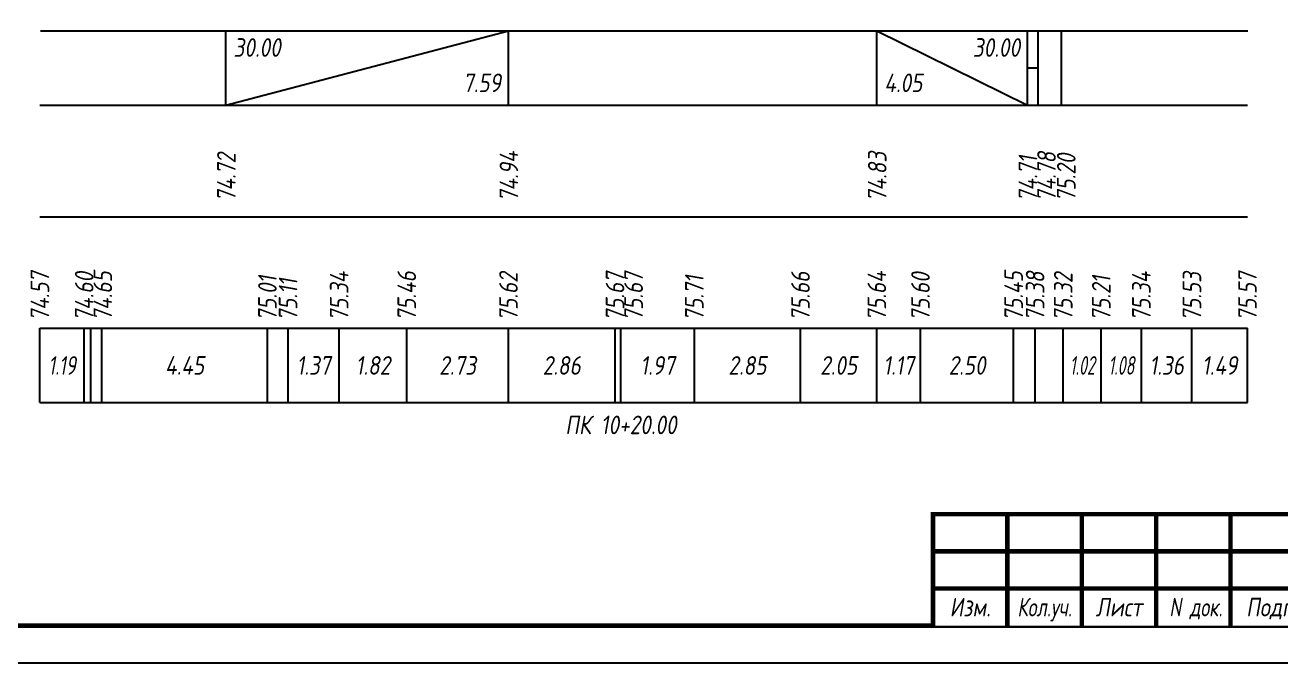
# Model space of a CAD drawing. Extents: x -717 to 1451, y -133302 to 233.
# Drawn here: x 78 to 246.7, y -16028.4 to -15942.7 of the extents above; entities that cross this region are included whole.
import ezdxf
from ezdxf.enums import TextEntityAlignment as Align

# ---------------------------------------------------------------- set-up
doc = ezdxf.new("R2010")
doc.units = 0
for name, color, linetype in [('Зарамочное оформление', 7, 'Continuous'), ('Код_510', 7, 'Continuous'), ('Код_516', 1, 'Continuous'), ('Подписи поперечников', 7, 'Continuous'), ('Таблица', 7, 'Continuous')]:
    doc.layers.add(name, color=color, linetype=linetype)
doc.styles.add('М', font='romand.shx', dxfattribs={"width": 0.8, "oblique": 10, "height": 2.5})

# ---------------------------------------------------------------- blocks, each defined once
blk = doc.blocks.new('Штамп')
at = {"linetype": 'Continuous'}
blk.add_wipeout([(199.95, -411.25), (384.95, -411.25), (384.95, -426.25), (199.95, -426.25)], dxfattribs=at).dxf.layer = 'Зарамочное оформление'
at = {"layer": 'Зарамочное оформление', "linetype": 'Continuous', "lineweight": -3, "const_width": 0.6, "flags": 128}
for points in [[(199.95, -426.25), (199.95, -411.25), (384.95, -411.25)], [(209.95, -411.25), (209.95, -426.25)], [(219.95, -411.25), (219.95, -426.25)], [(229.95, -411.25), (229.95, -426.25)], [(239.95, -411.25), (239.95, -426.25)], [(199.95, -416.25), (264.95, -416.25)], [(199.95, -421.25), (264.95, -421.25)]]:
    blk.add_lwpolyline(points, dxfattribs=at)
at = {"layer": 'Зарамочное оформление', "linetype": 'Continuous', "style": 'М', "oblique": 10}
for s, width, p in [('Изм.', 0.8, (204.95, -423.75)), ('Кол.уч.', 0.7, (214.95, -423.75)), ('Лист', 0.8, (224.95, -423.75)), ('N док.', 0.7, (235.28, -423.75)), ('Подпись', 0.8, (247.45, -423.75))]:
    blk.add_text(s, height=2.5, dxfattribs=dict(at, width=width)).set_placement(p, align=Align.MIDDLE_CENTER)
blk = doc.blocks.new('шифр')
blk.add_blockref('Штамп', (0, -15657))

msp = doc.modelspace()

# ---------------------------------------------------------------- linework, layer by layer
at = {"flags": 128}
msp.add_lwpolyline([(-30.054, -16028.421), (389.946, -16028.421), (389.946, -15731.421), (-30.054, -15731.421)], close=True, dxfattribs=at)
at = {"const_width": 0.6, "flags": 128}
msp.add_lwpolyline([(-10.054, -16023.421), (384.946, -16023.421), (384.946, -15736.421), (-10.054, -15736.421)], close=True, dxfattribs=at)
at = {"layer": 'Код_510'}
for p, q in [((79.946, -15993.421), (79.946, -15983.421)), ((85.893, -15993.421), (85.893, -15983.421)), ((86.771, -15993.421), (86.771, -15983.421)), ((88.263, -15993.421), (88.263, -15983.421)), ((110.519, -15993.421), (110.519, -15983.421)), ((113.289, -15993.421), (113.289, -15983.421)), ((120.154, -15993.421), (120.154, -15983.421)), ((129.241, -15993.421), (129.241, -15983.421)), ((142.909, -15993.421), (142.909, -15983.421)), ((157.229, -15993.421), (157.229, -15983.421)), ((158.024, -15993.421), (158.024, -15983.421)), ((167.887, -15993.421), (167.887, -15983.421)), ((182.155, -15993.421), (182.155, -15983.421)), ((192.413, -15993.421), (192.413, -15983.421)), ((198.281, -15993.421), (198.281, -15983.421)), ((210.797, -15993.421), (210.797, -15983.421)), ((213.683, -15993.421), (213.683, -15983.421)), ((217.462, -15993.421), (217.462, -15983.421)), ((222.572, -15993.421), (222.572, -15983.421)), ((227.962, -15993.421), (227.962, -15983.421)), ((234.761, -15993.421), (234.761, -15983.421)), ((242.22, -15993.421), (242.22, -15983.421))]:
    msp.add_line(p, q, dxfattribs=at)
at = {"layer": 'Код_516'}
for p, q in [((104.946, -15953.421), (104.946, -15943.421)), ((104.946, -15953.421), (142.909, -15943.421)), ((142.909, -15953.421), (142.909, -15943.421)), ((192.413, -15953.421), (192.413, -15943.421)), ((192.413, -15943.421), (212.665, -15953.421)), ((212.665, -15953.421), (212.665, -15943.421)), ((212.665, -15953.421), (212.665, -15943.421)), ((214.109, -15953.421), (214.109, -15943.421)), ((217.22, -15953.421), (217.22, -15943.421)), ((212.665, -15948.421), (214.109, -15948.421))]:
    msp.add_line(p, q, dxfattribs=at)
at = {"layer": 'Таблица'}
for p, q in [((80, -15943.421), (242.274, -15943.421)), ((79.946, -15953.421), (242.22, -15953.421)), ((79.946, -15968.421), (242.22, -15968.421)), ((79.946, -15983.421), (242.22, -15983.421)), ((79.946, -15993.421), (242.22, -15993.421))]:
    msp.add_line(p, q, dxfattribs=at)

# ---------------------------------------------------------------- texts
at = {"layer": 'Код_510', "style": 'М', "oblique": 10, "width": 0.8}
for s, p in [('74.57', (79.946, -15982.421)), ('74.60', (85.893, -15982.421)), ('74.65', (88.393, -15982.421)), ('75.34', (120.154, -15982.421)), ('75.46', (129.241, -15982.421)), ('75.62', (142.909, -15982.421)), ('75.67', (157.229, -15982.421)), ('75.67', (159.729, -15982.421)), ('75.66', (182.155, -15982.421)), ('75.64', (192.413, -15982.421)), ('75.60', (198.281, -15982.421)), ('75.45', (210.797, -15982.421)), ('75.38', (213.683, -15982.421)), ('75.32', (217.462, -15982.421)), ('75.34', (227.962, -15982.421)), ('75.53', (234.761, -15982.421)), ('75.57', (242.22, -15982.421)), ('75.01', (110.519, -15982.421)), ('75.11', (113.289, -15982.421)), ('75.71', (167.887, -15982.421)), ('75.21', (222.572, -15982.421))]:
    msp.add_text(s, height=2.5, rotation=90, dxfattribs=at).set_placement(p, align=Align.MIDDLE_LEFT)
at = {"layer": 'Код_510', "style": 'М', "oblique": 10}
for s, width, p in [('1.19', 0.7, (82.92, -15988.421)), ('4.45', 0.8, (99.391, -15988.421)), ('1.37', 0.8, (116.722, -15988.421)), ('1.82', 0.8, (124.698, -15988.421)), ('2.73', 0.8, (136.075, -15988.421)), ('2.86', 0.8, (150.069, -15988.421)), ('1.97', 0.8, (162.955, -15988.421)), ('2.85', 0.8, (175.021, -15988.421)), ('2.05', 0.8, (187.284, -15988.421)), ('1.17', 0.8, (195.347, -15988.421)), ('2.50', 0.8, (204.539, -15988.421)), ('1.02', 0.6, (220.017, -15988.421)), ('1.08', 0.6, (225.267, -15988.421)), ('1.36', 0.8, (231.362, -15988.421)), ('1.49', 0.8, (238.49, -15988.421))]:
    msp.add_text(s, height=2.5, dxfattribs=dict(at, width=width)).set_placement(p, align=Align.MIDDLE_CENTER)
at = {"layer": 'Код_516', "style": 'М', "oblique": 10, "width": 0.8}
msp.add_text('30.00', height=2.5, dxfattribs=at).set_placement((105.946, -15944.421), align=Align.TOP_LEFT)
msp.add_text('30.00', height=2.5, dxfattribs=at).set_placement((211.665, -15944.421), align=Align.TOP_RIGHT)
msp.add_text('7.59', height=2.5, dxfattribs=at).set_placement((141.909, -15952.421), align=Align.BOTTOM_RIGHT)
msp.add_text('4.05', height=2.5, dxfattribs=at).set_placement((193.413, -15952.421), align=Align.BOTTOM_LEFT)
for s, p in [('74.72', (105, -15966.371)), ('74.94', (142.964, -15966.371)), ('74.83', (192.468, -15966.371)), ('74.71', (212.719, -15966.371)), ('74.78', (215.219, -15966.371)), ('75.20', (217.869, -15966.371))]:
    msp.add_text(s, height=2.5, rotation=90, dxfattribs=at).set_placement(p, align=Align.MIDDLE_LEFT)
at = {"layer": 'Подписи поперечников', "style": 'М', "oblique": 10, "width": 0.8}
msp.add_text('ПК 10+20.00', height=2.5, dxfattribs=at).set_placement((158.024, -15998.421), align=Align.BOTTOM_CENTER)

# ---------------------------------------------------------------- next in the draw order: block references
msp.add_blockref('шифр', (0, 59.829))

doc.saveas('drawing.dxf')
